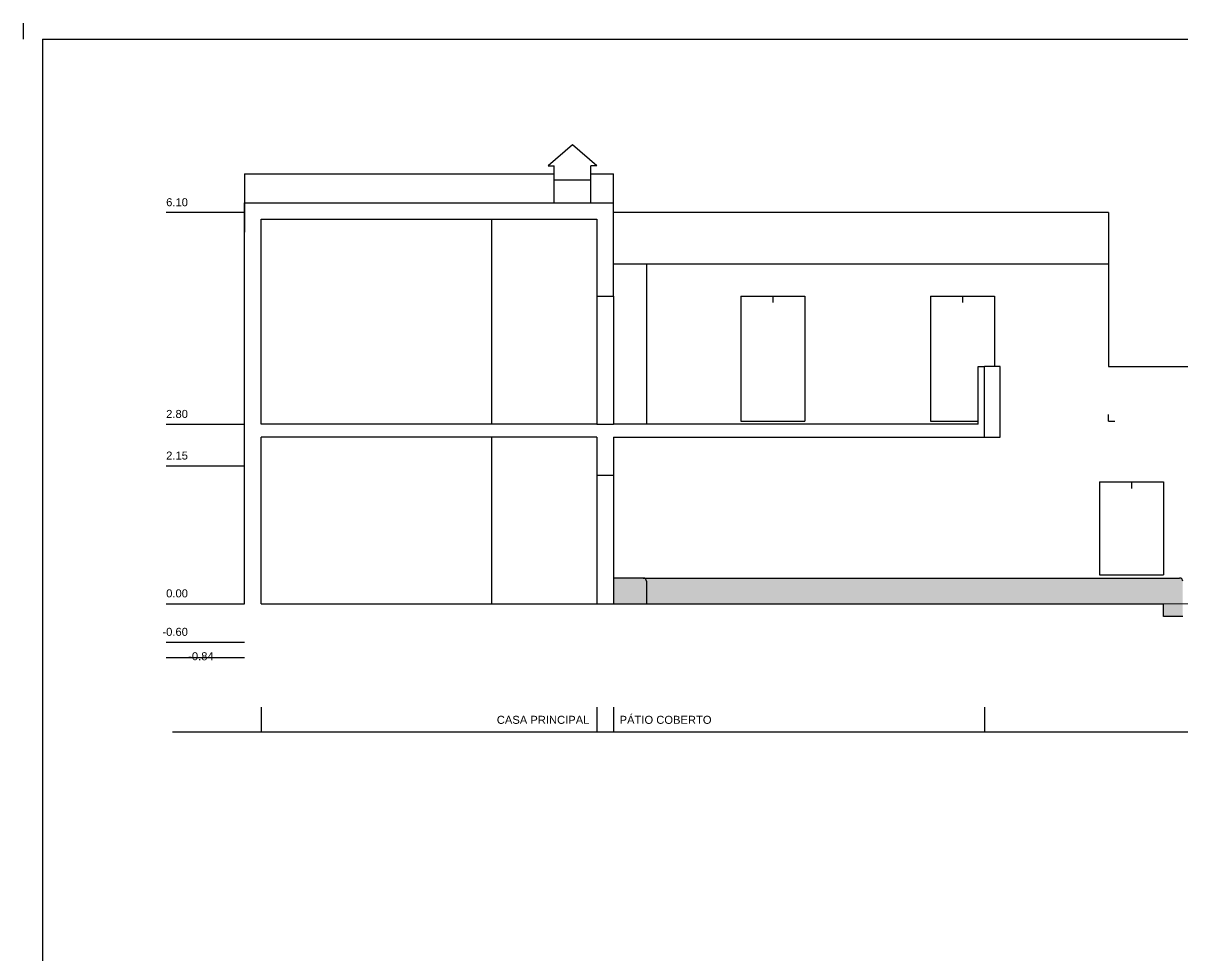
# Model space of a CAD drawing. Header units: metres. Extents: x 0 to 52.7, y 0 to 29.7.
# Drawn here: x 0 to 18.11, y 15.15 to 29.7 of the extents above; entities that cross this region are included whole.
import ezdxf
from ezdxf.xclip import XClip

# ---------------------------------------------------------------- set-up
doc = ezdxf.new("R2010")
doc.units = ezdxf.units.M
doc.header["$MEASUREMENT"] = 0
doc.header["$XCLIPFRAME"] = 0
doc.set_wipeout_variables(frame=1)
for name, pattern in [('Ponteado', [0.00025, 0, -0.00025]), ('Tracejado 3_1', [0.004, 0.003, -0.001]), ('Wipeout_Contour', [1, 0, -1])]:
    doc.linetypes.add(name, pattern=pattern)
doc.layers.add('A-Folha rótulo', color=7, linetype='Continuous')
doc.layers.add('A-Percursos', color=7, linetype='Continuous')
doc.styles.add('GENERATED_STYLE_1', font='swiss.ttf')

# ---------------------------------------------------------------- blocks, each defined once
blk = doc.blocks.new('Desenho_1_2', base_point=(-1.33563, -1.18496))
at = {"color": 254, "linetype": 'Wipeout_Contour', "lineweight": 0, "ltscale": 3.864156}
blk.add_wipeout([(0, 0), (1.055, 0), (1.055, 0.594), (0, 0.594)], dxfattribs=at)
at = {"layer": 'A-Percursos', "linetype": 'Continuous', "lineweight": 0, "ltscale": 1000, "true_color": 0x595505}
blk.add_hatch(color=58, dxfattribs=at).paths.add_polyline_path([(0.19465, 0.41283), (0.19465, 0.41983, 0.414214), (0.19365, 0.42083), (0.18434, 0.42083), (0.18434, 0.41283)])
at = {"layer": 'A-Percursos', "linetype": 'Continuous', "lineweight": 0, "ltscale": 1000, "true_color": 0x2c2a02}
blk.add_hatch(color=38, dxfattribs=at).paths.add_polyline_path([(0.36113, 0.42083), (0.19365, 0.42083, -0.414214), (0.19465, 0.41983), (0.19465, 0.41283), (0.35613, 0.41283), (0.35613, 0.40883), (0.36213, 0.40883), (0.36213, 0.41983, 0.414214)])
at = {"layer": 'A-Folha rótulo', "linetype": 'Continuous', "ltscale": 1000}
for p, q in [((0, 0.594), (0, 0.589)), ((0, 0.594), (0, 0.589)), ((0, 0.594), (0, 0.589)), ((0, 0.594), (0, 0.589)), ((0.006, 0.589), (0.006, 0.005)), ((0.006, 0.589), (1.049, 0.589))]:
    blk.add_line(p, q, dxfattribs=at)
at = {"layer": 'A-Percursos', "linetype": 'Continuous', "ltscale": 1000}
for p, q in [((0.17152, 0.55608), (0.16391, 0.54951)), ((0.17152, 0.55608), (0.16391, 0.54951)), ((0.17914, 0.54951), (0.17152, 0.55608)), ((0.17914, 0.54951), (0.17152, 0.55608)), ((0.06912, 0.54704), (0.16583, 0.54704)), ((0.06912, 0.54704), (0.06912, 0.52874)), ((0.16391, 0.54951), (0.16583, 0.54951)), ((0.16391, 0.54951), (0.16583, 0.54951)), ((0.16583, 0.53789), (0.16583, 0.54951)), ((0.16583, 0.53789), (0.16583, 0.54951)), ((0.17914, 0.54951), (0.17722, 0.54951)), ((0.17722, 0.53789), (0.17722, 0.54951)), ((0.17914, 0.54951), (0.17722, 0.54951)), ((0.17722, 0.53789), (0.17722, 0.54951)), ((0.17722, 0.54704), (0.18434, 0.54704)), ((0.18434, 0.52874), (0.18434, 0.54704)), ((0.17722, 0.54502), (0.16583, 0.54502)), ((0.17722, 0.54502), (0.16583, 0.54502)), ((0.06912, 0.41283), (0.06912, 0.53789)), ((0.06912, 0.53789), (0.18434, 0.53789)), ((0.18434, 0.50883), (0.18434, 0.53789)), ((0.06912, 0.5349), (0.04464, 0.5349)), ((0.07432, 0.53289), (0.17914, 0.53289)), ((0.07432, 0.46883), (0.07432, 0.53289)), ((0.14634, 0.46883), (0.14634, 0.53289)), ((0.17914, 0.53289), (0.17914, 0.50883)), ((0.33893, 0.5349), (0.18434, 0.5349)), ((0.33893, 0.5349), (0.33893, 0.48684)), ((0.33893, 0.5188), (0.18434, 0.5188)), ((0.19465, 0.5188), (0.19465, 0.46883)), ((0.17914, 0.50883), (0.18434, 0.50883)), ((0.17914, 0.50883), (0.17914, 0.46883)), ((0.18434, 0.50883), (0.18434, 0.46883)), ((0.22412, 0.50883), (0.22412, 0.46984)), ((0.22412, 0.50883), (0.24412, 0.50883)), ((0.24412, 0.50883), (0.24412, 0.46984)), ((0.28329, 0.50883), (0.28329, 0.46984)), ((0.28329, 0.50883), (0.30329, 0.50883)), ((0.30329, 0.50883), (0.30329, 0.48684)), ((0.29821, 0.46883), (0.29821, 0.48684)), ((0.29821, 0.48684), (0.30021, 0.48684)), ((0.30021, 0.46483), (0.30021, 0.48684)), ((0.30513, 0.48684), (0.30021, 0.48684)), ((0.30513, 0.46483), (0.30513, 0.48684)), ((0.33893, 0.48684), (0.6005, 0.48684)), ((0.04464, 0.46883), (0.06912, 0.46883)), ((0.17914, 0.46883), (0.07432, 0.46883)), ((0.17914, 0.46883), (0.18434, 0.46883)), ((0.29821, 0.46883), (0.18434, 0.46883)), ((0.22412, 0.46984), (0.24412, 0.46984)), ((0.28329, 0.46984), (0.29821, 0.46984)), ((0.07432, 0.41283), (0.07432, 0.46483)), ((0.17914, 0.46483), (0.07432, 0.46483)), ((0.14634, 0.41283), (0.14634, 0.46483)), ((0.17914, 0.46483), (0.17914, 0.45284)), ((0.18434, 0.46483), (0.30021, 0.46483)), ((0.18434, 0.46483), (0.18434, 0.45284)), ((0.30021, 0.46483), (0.30513, 0.46483)), ((0.04464, 0.45583), (0.06912, 0.45583)), ((0.18434, 0.45284), (0.17914, 0.45284)), ((0.17914, 0.45284), (0.17914, 0.41283)), ((0.18434, 0.45284), (0.18434, 0.41283)), ((0.33613, 0.45083), (0.33613, 0.42186)), ((0.33613, 0.45083), (0.35613, 0.45083)), ((0.35613, 0.45083), (0.35613, 0.42186)), ((0.19365, 0.42083), (0.18434, 0.42083)), ((0.19365, 0.42083), (0.36113, 0.42083)), ((0.33613, 0.42186), (0.35613, 0.42186)), ((0.19465, 0.41983), (0.19465, 0.41283)), ((0.04464, 0.41283), (0.06912, 0.41283)), ((0.07432, 0.41283), (0.35613, 0.41283)), ((0.35613, 0.40883), (0.35613, 0.41283)), ((0.36213, 0.40883), (0.35613, 0.40883)), ((0.04464, 0.40083), (0.06912, 0.40083)), ((0.04464, 0.40083), (0.06912, 0.40083)), ((0.04464, 0.39603), (0.06912, 0.39603)), ((0.07432, 0.38049), (0.07432, 0.37283)), ((0.17914, 0.38049), (0.17914, 0.37283)), ((0.18434, 0.38049), (0.18434, 0.37283)), ((0.30021, 0.38049), (0.30021, 0.37283)), ((0.04661, 0.37283), (0.82786, 0.37283))]:
    blk.add_line(p, q, dxfattribs=at)
at = {"layer": 'A-Percursos', "linetype": 'Ponteado', "ltscale": 1000}
for p, q in [((0.23412, 0.50883), (0.23412, 0.46984)), ((0.29329, 0.50883), (0.29329, 0.46984)), ((0.33893, 0.46984), (0.33893, 0.48684)), ((0.33893, 0.46984), (0.40464, 0.46984)), ((0.34613, 0.45083), (0.34613, 0.42186))]:
    blk.add_line(p, q, dxfattribs=at)
at = {"layer": 'A-Percursos', "color": 14, "linetype": 'Tracejado 3_1', "lineweight": 20, "ltscale": 1000, "true_color": 0x980000}
blk.add_line((0.35613, 0.41283), (0.80339, 0.41283), dxfattribs=at)
at = {"layer": 'A-Percursos', "linetype": 'Continuous', "ltscale": 1000}
for centre in [(0.19365, 0.41983), (0.36113, 0.41983)]:
    blk.add_arc(centre, 0.001, 0, 90, dxfattribs=at)
at = {"layer": 'A-Folha rótulo', "color": 252, "linetype": 'Continuous', "lineweight": 0, "char_height": 0.0025, "style": 'GENERATED_STYLE_1'}
for s, insert, attachment_point in [('\\A1;{\\fSwis721 BT|b0|i0|c0|p34;6.10}', (0.04464, 0.53684), 7), ('\\A1;{\\fSwis721 BT|b0|i0|c0|p34;2.80}', (0.04464, 0.47077), 7), ('\\A1;{\\fSwis721 BT|b0|i0|c0|p34;2.15}', (0.04464, 0.45778), 7), ('\\A1;{\\fSwis721 BT|b0|i0|c0|p34;0.00}', (0.04464, 0.41477), 7), ('\\A1;{\\fSwis721 BT|b0|i0|c0|p34;-0.60}', (0.04347, 0.40277), 7), ('\\A1;{\\fSwis721 BT|b0|i0|c0|p34;-0.84}', (0.05151, 0.39515), 7), ('\\A1;{\\fSwis721 BT|b0|i0|c0|p34;CASA PRINCIPAL}', (0.16235, 0.3753), 8), ('\\A1;{\\fSwis721 BT|b0|i0|c0|p34;PÁTIO COBERTO}', (0.2006, 0.3753), 8)]:
    blk.add_mtext(s, dxfattribs=dict(at, insert=insert, attachment_point=attachment_point))

msp = doc.modelspace()

# ---------------------------------------------------------------- block references
at = {"color": 33, "linetype": 'Continuous', "lineweight": 0, "ltscale": 1000, "true_color": 0xa79d7c}
ref = msp.add_blockref('Desenho_1_2', (-66.781, -59.248), dxfattribs=dict(at, xscale=50, yscale=50, zscale=50))
XClip(ref).set_block_clipping_path([(0, 0), (1.055, 0.594)])

doc.saveas('drawing.dxf')
